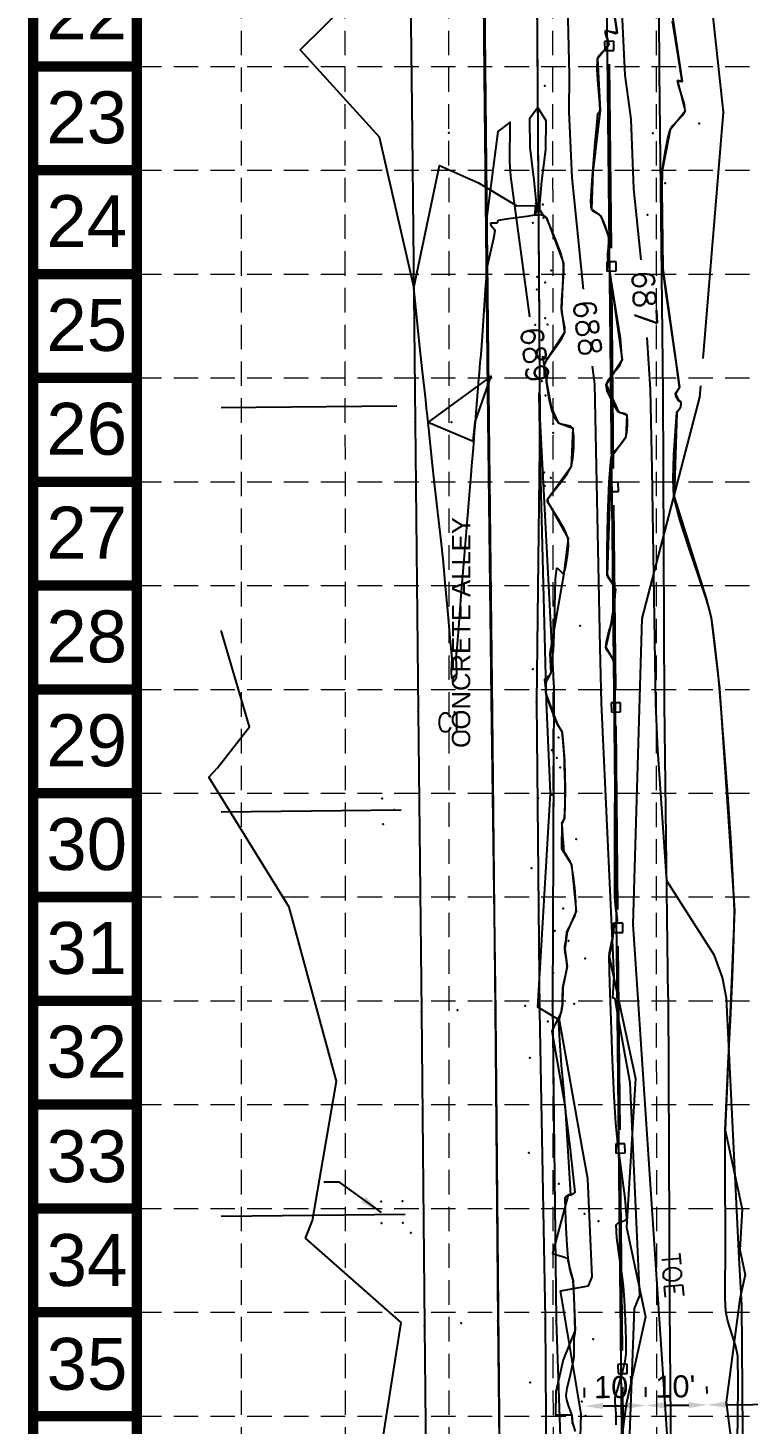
# Model space of a CAD drawing. Header units: inches. Extents: x 8056544 to 8057224, y 14638228 to 14639314.
# Drawn here: x 8056543.9 to 8056661.4, y 14638701.9 to 14638929.8 of the extents above; entities that cross this region are included whole.
import ezdxf
from ezdxf.enums import TextEntityAlignment as Align

# ---------------------------------------------------------------- set-up
doc = ezdxf.new("R2010")
doc.units = ezdxf.units.IN
doc.header["$MEASUREMENT"] = 0
doc.linetypes.add('HIDDEN', pattern=[0.375, 0.25, -0.125])
for name, color, linetype in [('BASE', 7, 'Continuous'), ('BOUNDARY', 4, 'PL2'), ('EC', 35, 'Continuous'), ('EX-CONC', 5, 'Continuous'), ('EX-CONC-TX', 5, 'Continuous'), ('EX-FENCE', 2, 'FENCELINE1'), ('EX-GRAVEL', 5, 'Continuous'), ('EX-PAV-CONC', 21, 'Continuous'), ('EX-TEXT', 2, 'Continuous'), ('FN-6TXT', 6, 'Continuous'), ('FN-NEW-FENCE', 7, 'FENCELINE1'), ('GRID', 254, 'HIDDEN'), ('POINT', 7, 'Continuous')]:
    doc.layers.add(name, color=color, linetype=linetype)
doc.styles.add('30-120', font='ROMANS.shx', dxfattribs={"height": 3.6})
doc.styles.add('ROMANF', font='ROMANF.SHX')
doc.styles.add('ROMANS', font='romans.shx', dxfattribs={"height": 3})
doc.styles.get("Standard").update_dxf_attribs({"font": 'ARIAL.TTF'})
doc.linetypes.add('BARBWIRE_1', pattern='A,1,-0.1,["X",Standard,S=0.075,R=0,X=-0.025,Y=-0.0375],-0.1', length=1.2)
doc.linetypes.add('FENCELINE1', pattern='A,0.25,-0.1,[133,ltypeshp.shx,S=0.1,R=0,X=-0.1,Y=0],-0.1,1', length=1.45)
doc.linetypes.add('PL2', pattern='A,0.625,-0.058095,["l",ROMANF,S=0.14,R=0,X=0,Y=-0.055],-0.161905,0.625,-0.125,0.125,-0.125,0.125,-0.125', length=2.095)
doc.dimstyles.get("Standard").update_dxf_attribs({"dimtxt": 0.18, "dimasz": 0.18, "dimexe": 0.18, "dimexo": 0.0625, "dimgap": 0.09, "dimtad": 0, "dimtih": 1, "dimtoh": 1, "dimdec": 4, "dimzin": 0, "dimdsep": 46, "dimtxsty": 'Standard', "dimcen": 0.09, "dimadec": 0, "dimazin": 0, "dimtfac": 1, "dimtdec": 4, "dimtofl": 0, "dimtmove": 0, "dimatfit": 3, "dimfxl": 0, "dimtolj": 1, "dimtzin": 0, "dimarcsym": 0})

msp = doc.modelspace()

# ---------------------------------------------------------------- linework, layer by layer
for p, q in [((8056639.49, 14638927.66), (8056637.99, 14638927.64)), ((8056637.99, 14638927.64), (8056638, 14638926.14)), ((8056639.5, 14638926.16), (8056639.49, 14638927.66)), ((8056638, 14638926.14), (8056639.5, 14638926.16)), ((8056639.85, 14638891.66), (8056638.35, 14638891.64)), ((8056638.35, 14638891.64), (8056638.37, 14638890.14)), ((8056638.37, 14638890.14), (8056639.87, 14638890.16)), ((8056639.87, 14638890.16), (8056639.85, 14638891.66)), ((8056640.21, 14638855.66), (8056638.71, 14638855.64)), ((8056638.71, 14638855.64), (8056638.73, 14638854.14)), ((8056640.23, 14638854.16), (8056640.21, 14638855.66)), ((8056638.73, 14638854.14), (8056640.23, 14638854.16)), ((8056640.57, 14638819.66), (8056639.07, 14638819.65)), ((8056639.07, 14638819.65), (8056639.09, 14638818.15)), ((8056640.59, 14638818.16), (8056640.57, 14638819.66)), ((8056639.09, 14638818.15), (8056640.59, 14638818.16)), ((8056640.94, 14638783.66), (8056639.44, 14638783.65)), ((8056639.44, 14638783.65), (8056639.45, 14638782.15)), ((8056640.95, 14638782.16), (8056640.94, 14638783.66)), ((8056639.45, 14638782.15), (8056640.95, 14638782.16)), ((8056641.3, 14638747.67), (8056639.8, 14638747.65)), ((8056639.8, 14638747.65), (8056639.81, 14638746.15)), ((8056639.81, 14638746.15), (8056641.31, 14638746.17)), ((8056641.31, 14638746.17), (8056641.3, 14638747.67)), ((8056641.66, 14638711.67), (8056640.16, 14638711.65)), ((8056640.16, 14638711.65), (8056640.18, 14638710.15)), ((8056640.18, 14638710.15), (8056641.68, 14638710.17)), ((8056641.68, 14638710.17), (8056641.66, 14638711.67))]:
    msp.add_line(p, q)
at = {"layer": 'BASE', "const_width": 1.69}
for points in [[(8057222.67, 14638228.63), (8057222.67, 14639313.37), (8056544.7, 14639313.37), (8056544.7, 14638228.63)], [(8057205.72, 14638245.58), (8057205.72, 14639296.42), (8056561.65, 14639296.42), (8056561.65, 14638245.58)]]:
    msp.add_lwpolyline(points, close=True, dxfattribs=at)
for points in [[(8056561.65, 14638923.55), (8056544.7, 14638923.55)], [(8056561.65, 14638906.6), (8056544.7, 14638906.6)], [(8056561.65, 14638889.65), (8056544.7, 14638889.65)], [(8056561.65, 14638872.7), (8056544.7, 14638872.7)], [(8056561.65, 14638855.75), (8056544.7, 14638855.75)], [(8056561.65, 14638838.8), (8056544.7, 14638838.8)], [(8056561.65, 14638821.85), (8056544.7, 14638821.85)], [(8056561.65, 14638804.9), (8056544.7, 14638804.9)], [(8056561.65, 14638787.95), (8056544.7, 14638787.95)], [(8056561.65, 14638771), (8056544.7, 14638771)], [(8056561.65, 14638754.05), (8056544.7, 14638754.05)], [(8056561.65, 14638737.11), (8056544.7, 14638737.11)], [(8056561.65, 14638720.16), (8056544.7, 14638720.16)], [(8056561.65, 14638703.21), (8056544.7, 14638703.21)]]:
    msp.add_lwpolyline(points, dxfattribs=at)
at = {"layer": 'BOUNDARY', "color": 7, "linetype": 'Continuous'}
for p, q in [((8056604.06, 14638868.09), (8056575.37, 14638867.79)), ((8056604.75, 14638802.1), (8056575.37, 14638801.79)), ((8056605.44, 14638736.1), (8056575.37, 14638735.79))]:
    msp.add_line(p, q, dxfattribs=at)
at = {"layer": 'EC'}
for points in [[(8056621.13, 14639080.04), (8056622.27, 14639065.16), (8056623.5, 14639019.46), (8056626.72, 14638967.84), (8056627.41, 14638865.97), (8056626.89, 14638819.74), (8056627.33, 14638769.32), (8056628.3, 14638719.07), (8056628.6, 14638670.74), (8056624.55, 14638620.38), (8056625.26, 14638585.81)], [(8056654.06, 14638875.84), (8056657.37, 14638916.07), (8056652.63, 14638959.89), (8056647.35, 14639009.16), (8056643.96, 14639065.57), (8056644.72, 14639080.82)], [(8056635.13, 14638538.82), (8056639.09, 14638560.66), (8056643.25, 14638589.12), (8056643, 14638595.97), (8056646.43, 14638619.65), (8056647.73, 14638649.57), (8056649.27, 14638683.93), (8056642.65, 14638783.51), (8056644.12, 14638833.41), (8056653.55, 14638869.57), (8056653.7, 14638871.41)]]:
    msp.add_lwpolyline(points, dxfattribs=at)
at = {"layer": 'EC', "flags": 128}
for points, elevation in [([(8056643.96, 14638891.97), (8056642.77, 14638903.59), (8056642.29, 14638914.93), (8056641.35, 14638922.1), (8056639.18, 14638967.59), (8056638.87, 14638971.74), (8056638.68, 14638974.12), (8056638.44, 14638976.78), (8056634.5, 14639009.25), (8056632.82, 14639022.67), (8056633.73, 14639039.2)], 687), ([(8056634.52, 14638887.19), (8056632.66, 14638905.4), (8056632.21, 14638916.11), (8056632.26, 14638922.14), (8056631.71, 14638945.23), (8056630.37, 14638971.17), (8056628.41, 14638987.43), (8056623.92, 14639023.25), (8056624.18, 14639027.97), (8056623.46, 14639030.13)], 688), ([(8056625.75, 14638882.68), (8056622.7, 14638905.65), (8056622.54, 14638907.22), (8056622.51, 14638907.92), (8056622.57, 14638914.44), (8056620.54, 14638912.91), (8056618.63, 14638898.25)], 689), ([(8056649.38, 14638576.43), (8056649.28, 14638576.85), (8056656.52, 14638602.07), (8056649.87, 14638624.12), (8056649.69, 14638624.18), (8056649.86, 14638627.73), (8056650.2, 14638634.44), (8056655.61, 14638664.23), (8056660.24, 14638668.01), (8056661.08, 14638671.77), (8056660.69, 14638679.98), (8056660.39, 14638721.29), (8056659.96, 14638728.96), (8056657.86, 14638771.45), (8056657.24, 14638774.78), (8056655.92, 14638778.38), (8056648.12, 14638790.6), (8056646.65, 14638811.95), (8056646.32, 14638819.47), (8056645.73, 14638857.77), (8056645.47, 14638870.83), (8056644.91, 14638879.32)], 687), ([(8056638.62, 14638584.41), (8056645.58, 14638608.67), (8056641.36, 14638622.66), (8056638.81, 14638623.58), (8056640.97, 14638671.04), (8056641.18, 14638672.24), (8056641.14, 14638672.31), (8056641.36, 14638679.74), (8056642.85, 14638720.77), (8056643.71, 14638722.89), (8056642.17, 14638757.61), (8056640.04, 14638769.29), (8056639.68, 14638771.31), (8056639.34, 14638771.51), (8056639.54, 14638774.96), (8056637.5, 14638819.59), (8056637.28, 14638828.66), (8056636.4, 14638871.69), (8056636.01, 14638874.59)], 688), ([(8056629.73, 14638589.81), (8056631.59, 14638604.63), (8056634.64, 14638615.27), (8056632.85, 14638621.2), (8056627.92, 14638622.97), (8056628.72, 14638640.4), (8056634.49, 14638673.13), (8056633.33, 14638675.28), (8056634.18, 14638703.56), (8056630.76, 14638723.65), (8056635.34, 14638724.45), (8056635.93, 14638725.92), (8056635.22, 14638741.94), (8056634.24, 14638747.33), (8056630.62, 14638767.86), (8056627.1, 14638769.95), (8056629.16, 14638804.91), (8056628.48, 14638819.82), (8056627.54, 14638858.15), (8056627.29, 14638870.26)], 689)]:
    msp.add_lwpolyline(points, dxfattribs=dict(at, elevation=elevation))
at = {"layer": 'EC', "linetype": 'Continuous'}
for points in [[(8056645.82, 14638953.53), (8056650.63, 14638921.09), (8056649.9, 14638921.23), (8056651.11, 14638916.25), (8056648.66, 14638913.22), (8056647.39, 14638906.44), (8056647.32, 14638903.48), (8056647.48, 14638890.58), (8056650.23, 14638871.16), (8056649.54, 14638870.11), (8056650.07, 14638868.94), (8056650.43, 14638868.81), (8056650.39, 14638867.86), (8056649.76, 14638866.99), (8056649.31, 14638853.3), (8056654.59, 14638836.52), (8056655.4, 14638833.55), (8056656.75, 14638822.04), (8056659.16, 14638785.74), (8056657.68, 14638749.89), (8056660.45, 14638736.98), (8056660.05, 14638730.32), (8056660.91, 14638726.28), (8056660.03, 14638722.37), (8056657.8, 14638705.49), (8056659.53, 14638692.28)], [(8056637.52, 14638945.78), (8056640.01, 14638929.01), (8056638.13, 14638929.35), (8056638.68, 14638927.11), (8056636.81, 14638924.8), (8056637.24, 14638916.42), (8056636.04, 14638906.29), (8056635.82, 14638900.22), (8056637.39, 14638899.09), (8056638.67, 14638895.68), (8056638.5, 14638892.21), (8056640.84, 14638875.63), (8056638.22, 14638871.61), (8056640.23, 14638867.15), (8056641.61, 14638866.66), (8056641.46, 14638863.03), (8056639.05, 14638859.71), (8056638.42, 14638840.54), (8056639.74, 14638838.13), (8056639.09, 14638832.83), (8056638.18, 14638828.73), (8056639.39, 14638826.69), (8056639.52, 14638825.05), (8056639.72, 14638818.69), (8056639.64, 14638788.01), (8056640.02, 14638784.1), (8056639.38, 14638782.66), (8056639.25, 14638781.09), (8056638.73, 14638778.22), (8056643, 14638758.3), (8056641.55, 14638734.07), (8056644.66, 14638719.38), (8056641.48, 14638705.15), (8056640.14, 14638694.99)], [(8056596.12, 14638934.01), (8056588.31, 14638926.25), (8056601.21, 14638912.05), (8056606.82, 14638887.42), (8056611.01, 14638907.35), (8056617.38, 14638904.52), (8056623.68, 14638900.81), (8056626.7, 14638900.85), (8056626.52, 14638899.28), (8056627.52, 14638899.38), (8056627.99, 14638899.21), (8056628.51, 14638898.84), (8056631.29, 14638891.42), (8056630.93, 14638883.89), (8056631.46, 14638880.11), (8056628.63, 14638875.77), (8056627.85, 14638876.13), (8056628.48, 14638872.78), (8056628.52, 14638872.03), (8056629.24, 14638867.91), (8056630.39, 14638865.36), (8056632.8, 14638864.51), (8056632.53, 14638858.2), (8056628.75, 14638853), (8056628.68, 14638852.83), (8056628.64, 14638852.69), (8056628.68, 14638852.53), (8056632.02, 14638846.47), (8056631.32, 14638840.77), (8056629.03, 14638827.71), (8056629.23, 14638824.56), (8056629.17, 14638824.35), (8056628.17, 14638823.44), (8056628.46, 14638821.03), (8056630.25, 14638816.2), (8056631.06, 14638814.84), (8056631.41, 14638810.31), (8056631.56, 14638805.4), (8056631.43, 14638800.88), (8056630.99, 14638799.92), (8056630.96, 14638795.84), (8056632.57, 14638793.24), (8056633.32, 14638785.62), (8056631.85, 14638782.28), (8056631.68, 14638781.06), (8056631.47, 14638779.49), (8056631.86, 14638776.59), (8056631.18, 14638773.18), (8056631.1, 14638770.42), (8056630.9, 14638769.1), (8056629.38, 14638766.08), (8056631.56, 14638753.63), (8056632.41, 14638739.33), (8056632.06, 14638739.3), (8056629.47, 14638729.74), (8056632, 14638728.98), (8056632.31, 14638727.25), (8056632.83, 14638725.29), (8056633.17, 14638717.21), (8056631.2, 14638712.38), (8056630.02, 14638707.14), (8056629.94, 14638703.39), (8056632.64, 14638703.4), (8056632.76, 14638702.12), (8056633.15, 14638700.69)], [(8056596.4, 14638672.24), (8056595.16, 14638674.65), (8056598.17, 14638676.65), (8056604.77, 14638718.47), (8056589.17, 14638732.23), (8056590.3, 14638735.14), (8056594.23, 14638757.88), (8056586.52, 14638786.3), (8056573.41, 14638807.53), (8056574.78, 14638809.04), (8056580.02, 14638815.75), (8056575.37, 14638831.45)]]:
    msp.add_lwpolyline(points, dxfattribs=at)
msp.add_lwpolyline([(8056616.55, 14638862.36), (8056616.85, 14638865.5), (8056619.44, 14638872.98), (8056609.18, 14638865.47)], close=True, dxfattribs=at)
at = {"layer": 'EC'}
for points in [[(8056639.89, 14638701.8, 688), (8056639.87, 14638703.65, 688), (8056639.87, 14638703.65, 688), (8056639.83, 14638704.17, 688), (8056639.76, 14638704.88, 688), (8056639.71, 14638705.58, 688), (8056639.7, 14638706.11, 688), (8056639.7, 14638706.11, 688), (8056639.78, 14638706.49, 688), (8056639.93, 14638707, 688), (8056640.09, 14638707.51, 688), (8056640.21, 14638707.89, 688), (8056640.21, 14638707.89, 688), (8056640.52, 14638709.04, 688), (8056640.94, 14638710.61, 688), (8056641.32, 14638712.18, 688), (8056641.51, 14638713.35, 688), (8056641.51, 14638713.35, 688), (8056641.51, 14638715.72, 688), (8056641.39, 14638718.92, 688), (8056641.22, 14638722.13, 688), (8056641.06, 14638724.49, 688), (8056641.06, 14638724.49, 688), (8056640.8, 14638726.6, 688), (8056640.38, 14638729.45, 688), (8056640, 14638732.3, 688), (8056639.88, 14638734.41, 688), (8056639.88, 14638734.41, 688), (8056640.15, 14638734.69, 688), (8056640.74, 14638734.93, 688), (8056641.32, 14638735.17, 688), (8056641.59, 14638735.44, 688), (8056641.59, 14638735.44, 688), (8056641.33, 14638738.76, 688), (8056640.76, 14638743.22, 688), (8056640.16, 14638747.69, 688), (8056639.79, 14638751, 688), (8056639.79, 14638751, 688), (8056639.55, 14638755.39, 688), (8056639.29, 14638761.36, 688), (8056639.04, 14638767.85, 688), (8056638.84, 14638773.82, 688), (8056638.73, 14638778.22, 688), (8056638.73, 14638778.22, 688), (8056638.79, 14638778.83, 688), (8056638.95, 14638779.66, 688), (8056639.13, 14638780.48, 688), (8056639.25, 14638781.09, 688), (8056639.25, 14638781.09, 688), (8056639.28, 14638781.42, 688), (8056639.3, 14638781.88, 688), (8056639.33, 14638782.33, 688), (8056639.38, 14638782.66, 688), (8056639.38, 14638782.66, 688), (8056639.51, 14638782.97, 688), (8056639.72, 14638783.38, 688), (8056639.92, 14638783.79, 688), (8056640.02, 14638784.1, 688), (8056640.02, 14638784.1, 688), (8056639.98, 14638784.94, 688), (8056639.84, 14638786.06, 688), (8056639.7, 14638787.18, 688), (8056639.64, 14638788.01, 688), (8056639.64, 14638788.01, 688), (8056639.63, 14638792.97, 688), (8056639.65, 14638799.69, 688), (8056639.68, 14638807.01, 688), (8056639.71, 14638813.73, 688), (8056639.72, 14638818.69, 688), (8056639.72, 14638818.69, 688), (8056639.69, 14638820.04, 688), (8056639.64, 14638821.87, 688), (8056639.57, 14638823.7, 688), (8056639.52, 14638825.05, 688), (8056639.52, 14638825.05, 688), (8056639.51, 14638825.4, 688), (8056639.5, 14638825.88, 688), (8056639.46, 14638826.35, 688), (8056639.4, 14638826.69, 688), (8056639.4, 14638826.69, 688), (8056639.14, 14638827.13, 688), (8056638.74, 14638827.7, 688), (8056638.36, 14638828.27, 688), (8056638.18, 14638828.73, 688), (8056638.18, 14638828.73, 688), (8056638.29, 14638829.61, 688), (8056638.57, 14638830.78, 688), (8056638.89, 14638831.96, 688), (8056639.09, 14638832.83, 688), (8056639.09, 14638832.83, 688), (8056639.28, 14638833.95, 688), (8056639.52, 14638835.48, 688), (8056639.71, 14638837, 688), (8056639.75, 14638838.13, 688), (8056639.75, 14638838.13, 688), (8056639.52, 14638838.66, 688), (8056639.07, 14638839.33, 688), (8056638.63, 14638840.01, 688), (8056638.42, 14638840.54, 688), (8056638.42, 14638840.54, 688), (8056638.39, 14638844.62, 688), (8056638.49, 14638850.14, 688), (8056638.71, 14638855.65, 688), (8056639.04, 14638859.71, 688), (8056639.04, 14638859.71, 688), (8056639.43, 14638860.46, 688), (8056640.18, 14638861.39, 688), (8056640.97, 14638862.3, 688), (8056641.46, 14638863.03, 688), (8056641.46, 14638863.03, 688), (8056641.61, 14638863.79, 688), (8056641.7, 14638864.84, 688), (8056641.71, 14638865.9, 688), (8056641.61, 14638866.66, 688), (8056641.61, 14638866.66, 688), (8056641.38, 14638866.82, 688), (8056640.95, 14638866.92, 688), (8056640.5, 14638867.01, 688), (8056640.22, 14638867.15, 688), (8056640.22, 14638867.15, 688), (8056639.67, 14638868.05, 688), (8056638.98, 14638869.31, 688), (8056638.42, 14638870.61, 688), (8056638.22, 14638871.61, 688), (8056638.22, 14638871.61, 688), (8056638.66, 14638872.51, 688), (8056639.55, 14638873.62, 688), (8056640.44, 14638874.73, 688), (8056640.84, 14638875.63, 688), (8056640.84, 14638875.63, 688), (8056640.55, 14638879.17, 688), (8056639.83, 14638883.93, 688), (8056639.03, 14638888.69, 688), (8056638.51, 14638892.21, 688), (8056638.51, 14638892.21, 688), (8056638.52, 14638892.95, 688), (8056638.6, 14638893.95, 688), (8056638.68, 14638894.94, 688), (8056638.67, 14638895.68, 688), (8056638.67, 14638895.68, 688), (8056638.48, 14638896.43, 688), (8056638.14, 14638897.42, 688), (8056637.74, 14638898.4, 688), (8056637.39, 14638899.09, 688), (8056637.39, 14638899.09, 688), (8056637.07, 14638899.35, 688), (8056636.56, 14638899.63, 688), (8056636.07, 14638899.93, 688), (8056635.82, 14638900.22, 688), (8056635.82, 14638900.22, 688), (8056635.75, 14638901.5, 688), (8056635.82, 14638903.25, 688), (8056635.94, 14638905, 688), (8056636.04, 14638906.29, 688), (8056636.04, 14638906.29, 688), (8056636.2, 14638908.33, 688), (8056636.44, 14638911.08, 688), (8056636.69, 14638913.84, 688), (8056636.9, 14638915.87, 688), (8056636.9, 14638915.87, 688), (8056636.96, 14638915.99, 688), (8056637.08, 14638916.15, 688), (8056637.19, 14638916.3, 688), (8056637.24, 14638916.42, 688), (8056637.24, 14638916.42, 688), (8056637.13, 14638918.21, 688), (8056636.93, 14638920.62, 688), (8056636.78, 14638923.03, 688), (8056636.81, 14638924.8, 688), (8056636.81, 14638924.8, 688), (8056637.11, 14638925.33, 688), (8056637.71, 14638925.96, 688), (8056638.33, 14638926.59, 688), (8056638.68, 14638927.11, 688), (8056638.68, 14638927.11, 688), (8056638.61, 14638927.59, 688), (8056638.36, 14638928.25, 688), (8056638.13, 14638928.9, 688), (8056638.13, 14638929.35, 688), (8056638.13, 14638929.35, 688), (8056638.52, 14638929.37, 688), (8056639.16, 14638929.15, 688), (8056639.75, 14638928.94, 688), (8056640.01, 14638929.01, 688), (8056640.01, 14638929.01, 688), (8056639.47, 14638932.6, 688)], [(8056659.59, 14638696.68, 687), (8056659.72, 14638702.64, 687), (8056659.8, 14638708.58, 687), (8056659.72, 14638712.98, 687), (8056659.72, 14638712.98, 687), (8056659.4, 14638714.54, 687), (8056658.77, 14638716.62, 687), (8056658.12, 14638718.7, 687), (8056657.76, 14638720.26, 687), (8056657.76, 14638720.26, 687), (8056657.66, 14638722.49, 687), (8056657.66, 14638725.52, 687), (8056657.71, 14638728.55, 687), (8056657.73, 14638730.79, 687), (8056657.73, 14638730.79, 687), (8056657.7, 14638734.85, 687), (8056657.66, 14638740.35, 687), (8056657.64, 14638745.84, 687), (8056657.68, 14638749.9, 687), (8056657.68, 14638749.9, 687), (8056657.86, 14638754.55, 687), (8056658.16, 14638760.79, 687), (8056658.52, 14638767.82, 687), (8056658.85, 14638774.85, 687), (8056659.09, 14638781.09, 687), (8056659.16, 14638785.74, 687), (8056659.16, 14638785.74, 687), (8056658.99, 14638790.45, 687), (8056658.62, 14638796.77, 687), (8056658.13, 14638803.9, 687), (8056657.61, 14638811.02, 687), (8056657.13, 14638817.33, 687), (8056656.76, 14638822.03, 687), (8056656.76, 14638822.03, 687), (8056656.52, 14638824.49, 687), (8056656.14, 14638827.8, 687), (8056655.74, 14638831.11, 687), (8056655.41, 14638833.55, 687), (8056655.41, 14638833.55, 687), (8056655.27, 14638834.19, 687), (8056655.03, 14638835.05, 687), (8056654.78, 14638835.9, 687), (8056654.59, 14638836.52, 687), (8056654.59, 14638836.52, 687), (8056653.4, 14638840.07, 687), (8056651.76, 14638844.86, 687), (8056650.22, 14638849.68, 687), (8056649.3, 14638853.3, 687), (8056649.3, 14638853.3, 687), (8056649.17, 14638856.19, 687), (8056649.29, 14638860.13, 687), (8056649.54, 14638864.08, 687), (8056649.75, 14638866.99, 687), (8056649.75, 14638866.99, 687), (8056649.85, 14638867.19, 687), (8056650.05, 14638867.43, 687), (8056650.26, 14638867.67, 687), (8056650.38, 14638867.86, 687), (8056650.38, 14638867.86, 687), (8056650.42, 14638868.06, 687), (8056650.45, 14638868.33, 687), (8056650.45, 14638868.61, 687), (8056650.42, 14638868.81, 687), (8056650.42, 14638868.81, 687), (8056650.36, 14638868.85, 687), (8056650.25, 14638868.88, 687), (8056650.13, 14638868.9, 687), (8056650.06, 14638868.94, 687), (8056650.06, 14638868.94, 687), (8056649.91, 14638869.17, 687), (8056649.74, 14638869.5, 687), (8056649.59, 14638869.84, 687), (8056649.54, 14638870.11, 687), (8056649.54, 14638870.11, 687), (8056649.65, 14638870.34, 687), (8056649.9, 14638870.63, 687), (8056650.13, 14638870.92, 687), (8056650.22, 14638871.16, 687), (8056650.22, 14638871.16, 687), (8056649.68, 14638875.29, 687), (8056648.85, 14638880.87, 687), (8056648.02, 14638886.45, 687), (8056647.49, 14638890.58, 687), (8056647.49, 14638890.58, 687), (8056647.39, 14638892.62, 687), (8056647.35, 14638895.38, 687), (8056647.34, 14638898.15, 687), (8056647.34, 14638900.19, 687), (8056647.34, 14638900.19, 687), (8056647.33, 14638900.89, 687), (8056647.32, 14638901.83, 687), (8056647.32, 14638902.77, 687), (8056647.32, 14638903.47, 687), (8056647.32, 14638903.47, 687), (8056647.32, 14638904.11, 687), (8056647.32, 14638904.96, 687), (8056647.34, 14638905.82, 687), (8056647.39, 14638906.45, 687), (8056647.39, 14638906.45, 687), (8056647.6, 14638907.91, 687), (8056647.91, 14638909.87, 687), (8056648.28, 14638911.82, 687), (8056648.66, 14638913.22, 687), (8056648.66, 14638913.22, 687), (8056649.14, 14638913.89, 687), (8056649.94, 14638914.72, 687), (8056650.72, 14638915.55, 687), (8056651.11, 14638916.25, 687), (8056651.11, 14638916.25, 687), (8056651, 14638917.31, 687), (8056650.61, 14638918.74, 687), (8056650.16, 14638920.16, 687), (8056649.9, 14638921.22, 687), (8056649.9, 14638921.22, 687), (8056650.01, 14638921.25, 687), (8056650.27, 14638921.16, 687), (8056650.52, 14638921.07, 687), (8056650.63, 14638921.09, 687), (8056650.63, 14638921.09, 687), (8056650, 14638925.3, 687), (8056649.05, 14638930.93, 687)], [(8056632.84, 14638701.82, 689), (8056632.75, 14638702.12, 689), (8056632.75, 14638702.12, 689), (8056632.72, 14638702.39, 689), (8056632.7, 14638702.76, 689), (8056632.68, 14638703.13, 689), (8056632.64, 14638703.4, 689), (8056632.64, 14638703.4, 689), (8056632.43, 14638704.06, 689), (8056632.11, 14638704.95, 689), (8056631.82, 14638705.84, 689), (8056631.71, 14638706.51, 689), (8056631.71, 14638706.51, 689), (8056631.89, 14638707.79, 689), (8056632.28, 14638709.51, 689), (8056632.68, 14638711.22, 689), (8056632.95, 14638712.49, 689), (8056632.95, 14638712.49, 689), (8056632.99, 14638713.08, 689), (8056632.99, 14638713.9, 689), (8056632.99, 14638714.71, 689), (8056633, 14638715.31, 689), (8056633, 14638715.31, 689), (8056633.03, 14638715.71, 689), (8056633.09, 14638716.26, 689), (8056633.15, 14638716.81, 689), (8056633.17, 14638717.21, 689), (8056633.17, 14638717.21, 689), (8056633.12, 14638718.93, 689), (8056633.04, 14638721.25, 689), (8056632.94, 14638723.58, 689), (8056632.83, 14638725.29, 689), (8056632.83, 14638725.29, 689), (8056632.75, 14638725.71, 689), (8056632.59, 14638726.28, 689), (8056632.43, 14638726.83, 689), (8056632.31, 14638727.25, 689), (8056632.31, 14638727.25, 689), (8056632.24, 14638727.62, 689), (8056632.14, 14638728.11, 689), (8056632.05, 14638728.61, 689), (8056632.01, 14638728.98, 689), (8056632.01, 14638728.98, 689), (8056631.88, 14638731.08, 689), (8056631.72, 14638733.91, 689), (8056631.59, 14638736.75, 689), (8056631.54, 14638738.85, 689), (8056631.54, 14638738.85, 689), (8056631.61, 14638738.97, 689), (8056631.76, 14638739.1, 689), (8056631.93, 14638739.22, 689), (8056632.06, 14638739.3, 689), (8056632.06, 14638739.3, 689), (8056632.13, 14638739.32, 689), (8056632.23, 14638739.32, 689), (8056632.34, 14638739.32, 689), (8056632.41, 14638739.33, 689), (8056632.41, 14638739.33, 689), (8056632.59, 14638739.4, 689), (8056632.84, 14638739.51, 689), (8056633.06, 14638739.64, 689), (8056633.15, 14638739.78, 689), (8056633.15, 14638739.78, 689), (8056632.87, 14638742.72, 689), (8056632.39, 14638746.7, 689), (8056631.9, 14638750.68, 689), (8056631.56, 14638753.62, 689), (8056631.56, 14638753.62, 689), (8056631.3, 14638756.56, 689), (8056630.97, 14638760.52, 689), (8056630.67, 14638764.5, 689), (8056630.49, 14638767.43, 689), (8056630.49, 14638767.43, 689), (8056630.53, 14638767.79, 689), (8056630.66, 14638768.27, 689), (8056630.8, 14638768.75, 689), (8056630.9, 14638769.1, 689), (8056630.9, 14638769.1, 689), (8056630.95, 14638769.38, 689), (8056631.01, 14638769.76, 689), (8056631.07, 14638770.14, 689), (8056631.1, 14638770.42, 689), (8056631.1, 14638770.42, 689), (8056631.12, 14638771.01, 689), (8056631.13, 14638771.8, 689), (8056631.15, 14638772.6, 689), (8056631.18, 14638773.18, 689), (8056631.18, 14638773.18, 689), (8056631.32, 14638773.91, 689), (8056631.54, 14638774.88, 689), (8056631.75, 14638775.86, 689), (8056631.86, 14638776.58, 689), (8056631.86, 14638776.58, 689), (8056631.81, 14638777.2, 689), (8056631.68, 14638778.04, 689), (8056631.54, 14638778.87, 689), (8056631.47, 14638779.49, 689), (8056631.47, 14638779.49, 689), (8056631.49, 14638779.82, 689), (8056631.55, 14638780.28, 689), (8056631.63, 14638780.73, 689), (8056631.68, 14638781.07, 689), (8056631.68, 14638781.07, 689), (8056631.71, 14638781.33, 689), (8056631.74, 14638781.68, 689), (8056631.79, 14638782.03, 689), (8056631.84, 14638782.28, 689), (8056631.84, 14638782.28, 689), (8056632.17, 14638782.99, 689), (8056632.66, 14638783.93, 689), (8056633.1, 14638784.88, 689), (8056633.32, 14638785.62, 689), (8056633.32, 14638785.62, 689), (8056633.29, 14638787.24, 689), (8056633.1, 14638789.45, 689), (8056632.83, 14638791.64, 689), (8056632.57, 14638793.25, 689), (8056632.57, 14638793.25, 689), (8056632.37, 14638793.74, 689), (8056632, 14638794.36, 689), (8056631.62, 14638794.97, 689), (8056631.36, 14638795.44, 689), (8056631.36, 14638795.44, 689), (8056631.33, 14638795.57, 689), (8056631.32, 14638795.75, 689), (8056631.32, 14638795.93, 689), (8056631.31, 14638796.07, 689), (8056631.31, 14638796.07, 689), (8056631.26, 14638796.86, 689), (8056631.19, 14638797.93, 689), (8056631.12, 14638799, 689), (8056631.06, 14638799.79, 689), (8056631.06, 14638799.79, 689), (8056631.05, 14638799.82, 689), (8056631.02, 14638799.86, 689), (8056631, 14638799.89, 689), (8056630.99, 14638799.92, 689), (8056630.99, 14638799.92, 689), (8056631.08, 14638800.12, 689), (8056631.22, 14638800.4, 689), (8056631.36, 14638800.67, 689), (8056631.43, 14638800.88, 689), (8056631.43, 14638800.88, 689), (8056631.49, 14638801.84, 689), (8056631.53, 14638803.14, 689), (8056631.55, 14638804.44, 689), (8056631.56, 14638805.4, 689), (8056631.56, 14638805.4, 689), (8056631.54, 14638806.45, 689), (8056631.5, 14638807.86, 689), (8056631.45, 14638809.27, 689), (8056631.41, 14638810.31, 689), (8056631.41, 14638810.31, 689), (8056631.36, 14638811.27, 689), (8056631.28, 14638812.58, 689), (8056631.18, 14638813.89, 689), (8056631.06, 14638814.84, 689), (8056631.06, 14638814.84, 689), (8056630.93, 14638815.15, 689), (8056630.68, 14638815.53, 689), (8056630.42, 14638815.91, 689), (8056630.25, 14638816.21, 689), (8056630.25, 14638816.21, 689), (8056629.84, 14638817.22, 689), (8056629.3, 14638818.6, 689), (8056628.79, 14638819.99, 689), (8056628.46, 14638821.04, 689), (8056628.46, 14638821.04, 689), (8056628.41, 14638821.47, 689), (8056628.42, 14638822.08, 689), (8056628.46, 14638822.68, 689), (8056628.52, 14638823.12, 689), (8056628.52, 14638823.12, 689), (8056628.63, 14638823.39, 689), (8056628.82, 14638823.74, 689), (8056629.03, 14638824.09, 689), (8056629.17, 14638824.34, 689), (8056629.17, 14638824.34, 689), (8056629.19, 14638824.39, 689), (8056629.21, 14638824.45, 689), (8056629.23, 14638824.51, 689), (8056629.24, 14638824.56, 689), (8056629.24, 14638824.56, 689), (8056629.32, 14638825.34, 689), (8056629.44, 14638826.4, 689), (8056629.55, 14638827.46, 689), (8056629.62, 14638828.25, 689), (8056629.62, 14638828.25, 689), (8056629.68, 14638829.37, 689), (8056629.74, 14638830.88, 689), (8056629.79, 14638832.39, 689), (8056629.84, 14638833.51, 689), (8056629.84, 14638833.51, 689), (8056629.87, 14638835.24, 689), (8056629.91, 14638837.58, 689), (8056629.99, 14638839.92, 689), (8056630.17, 14638841.62, 689), (8056630.17, 14638841.62, 689), (8056630.36, 14638841.57, 689), (8056630.73, 14638841.2, 689), (8056631.11, 14638840.83, 689), (8056631.33, 14638840.76, 689), (8056631.33, 14638840.76, 689), (8056631.64, 14638841.95, 689), (8056631.92, 14638843.6, 689), (8056632.08, 14638845.26, 689), (8056632.03, 14638846.47, 689), (8056632.03, 14638846.47, 689), (8056631.47, 14638847.82, 689), (8056630.49, 14638849.55, 689), (8056629.44, 14638851.26, 689), (8056628.68, 14638852.53, 689), (8056628.68, 14638852.53, 689), (8056628.67, 14638852.56, 689), (8056628.66, 14638852.61, 689), (8056628.65, 14638852.65, 689), (8056628.64, 14638852.69, 689), (8056628.64, 14638852.69, 689), (8056628.65, 14638852.72, 689), (8056628.66, 14638852.76, 689), (8056628.67, 14638852.8, 689), (8056628.68, 14638852.83, 689), (8056628.68, 14638852.83, 689), (8056628.69, 14638852.87, 689), (8056628.71, 14638852.92, 689), (8056628.73, 14638852.97, 689), (8056628.75, 14638853, 689), (8056628.75, 14638853, 689), (8056629.6, 14638854.08, 689), (8056630.76, 14638855.54, 689), (8056631.86, 14638857.03, 689), (8056632.53, 14638858.2, 689), (8056632.53, 14638858.2, 689), (8056632.8, 14638859.52, 689), (8056632.95, 14638861.35, 689), (8056632.97, 14638863.18, 689), (8056632.8, 14638864.51, 689), (8056632.8, 14638864.51, 689), (8056632.41, 14638864.8, 689), (8056631.68, 14638864.98, 689), (8056630.9, 14638865.15, 689), (8056630.38, 14638865.36, 689), (8056630.38, 14638865.36, 689), (8056630.06, 14638865.85, 689), (8056629.72, 14638866.58, 689), (8056629.43, 14638867.33, 689), (8056629.24, 14638867.9, 689), (8056629.24, 14638867.9, 689), (8056629.05, 14638868.77, 689), (8056628.85, 14638869.96, 689), (8056628.66, 14638871.15, 689), (8056628.52, 14638872.03, 689), (8056628.52, 14638872.03, 689), (8056628.51, 14638872.19, 689), (8056628.51, 14638872.41, 689), (8056628.51, 14638872.63, 689), (8056628.48, 14638872.78, 689), (8056628.48, 14638872.78, 689), (8056628.43, 14638872.78, 689), (8056628.34, 14638872.74, 689), (8056628.26, 14638872.7, 689), (8056628.22, 14638872.71, 689), (8056628.22, 14638872.71, 689), (8056628.17, 14638873.15, 689), (8056628.15, 14638873.74, 689), (8056628.14, 14638874.34, 689), (8056628.16, 14638874.78, 689), (8056628.16, 14638874.78, 689), (8056628.23, 14638875, 689), (8056628.37, 14638875.29, 689), (8056628.52, 14638875.57, 689), (8056628.63, 14638875.77, 689), (8056628.63, 14638875.77, 689), (8056629.27, 14638876.68, 689), (8056630.15, 14638877.89, 689), (8056630.98, 14638879.13, 689), (8056631.47, 14638880.11, 689), (8056631.47, 14638880.11, 689), (8056631.47, 14638880.9, 689), (8056631.28, 14638881.99, 689), (8056631.05, 14638883.08, 689), (8056630.93, 14638883.9, 689), (8056630.93, 14638883.9, 689), (8056631.01, 14638885.5, 689), (8056631.19, 14638887.67, 689), (8056631.34, 14638889.84, 689), (8056631.29, 14638891.43, 689), (8056631.29, 14638891.43, 689), (8056630.84, 14638893.04, 689), (8056630.04, 14638895.18, 689), (8056629.17, 14638897.29, 689), (8056628.51, 14638898.84, 689), (8056628.51, 14638898.84, 689), (8056628.42, 14638898.93, 689), (8056628.26, 14638899.03, 689), (8056628.1, 14638899.13, 689), (8056627.99, 14638899.22, 689), (8056627.99, 14638899.22, 689), (8056627.85, 14638899.41, 689), (8056627.68, 14638899.68, 689), (8056627.52, 14638899.95, 689), (8056627.41, 14638900.17, 689), (8056627.41, 14638900.17, 689), (8056627.39, 14638900.28, 689), (8056627.39, 14638900.43, 689), (8056627.4, 14638900.59, 689), (8056627.4, 14638900.7, 689), (8056627.4, 14638900.7, 689), (8056627.4, 14638900.78, 689), (8056627.39, 14638900.89, 689), (8056627.39, 14638901, 689), (8056627.39, 14638901.08, 689), (8056627.39, 14638901.08, 689), (8056627.75, 14638904.82, 689), (8056628.37, 14638909.99, 689), (8056628.42, 14638914.65, 689), (8056627.06, 14638916.85, 689), (8056627.06, 14638916.85, 689), (8056625.72, 14638915.01, 689), (8056625.78, 14638910.34, 689), (8056626.42, 14638904.99, 689), (8056626.79, 14638901.16, 689), (8056626.79, 14638901.16, 689), (8056626.79, 14638901.15, 689), (8056626.79, 14638901.13, 689), (8056626.79, 14638901.12, 689), (8056626.79, 14638901.11, 689), (8056626.79, 14638901.11, 689), (8056626.81, 14638900.95, 689), (8056626.85, 14638900.75, 689), (8056626.89, 14638900.54, 689), (8056626.91, 14638900.38, 689), (8056626.91, 14638900.38, 689), (8056626.92, 14638900.31, 689), (8056626.92, 14638900.21, 689), (8056626.92, 14638900.12, 689), (8056626.91, 14638900.05, 689), (8056626.91, 14638900.05, 689), (8056626.85, 14638899.86, 689), (8056626.75, 14638899.62, 689), (8056626.64, 14638899.39, 689), (8056626.52, 14638899.28, 689), (8056626.52, 14638899.28, 689), (8056625.28, 14638899.05, 689), (8056623.59, 14638898.83, 689), (8056621.89, 14638898.61, 689), (8056620.65, 14638898.41, 689), (8056620.65, 14638898.41, 689), (8056620.58, 14638898.34, 689), (8056620.52, 14638898.2, 689), (8056620.46, 14638898.05, 689), (8056620.4, 14638897.97, 689), (8056620.4, 14638897.97, 689), (8056620.16, 14638897.95, 689), (8056619.82, 14638897.97, 689), (8056619.5, 14638897.97, 689), (8056619.34, 14638897.88, 689), (8056619.34, 14638897.88, 689), (8056619.43, 14638897.62, 689), (8056619.68, 14638897.31, 689), (8056619.94, 14638896.98, 689), (8056620.06, 14638896.73, 689), (8056620.06, 14638896.73, 689), (8056619.85, 14638895.47, 689), (8056619.46, 14638893.79, 689), (8056619.07, 14638892.12, 689), (8056618.83, 14638890.87, 689), (8056618.83, 14638890.87, 689), (8056618.56, 14638887.82, 689), (8056618.26, 14638883.68, 689), (8056617.97, 14638879.55, 689), (8056617.76, 14638876.49, 689), (8056617.76, 14638876.49, 689), (8056617.68, 14638875.66, 689), (8056617.58, 14638874.54, 689), (8056617.48, 14638873.42, 689), (8056617.4, 14638872.6, 689), (8056617.4, 14638872.6, 689), (8056617.28, 14638871.09, 689), (8056617.13, 14638869.05, 689), (8056616.97, 14638867.01, 689), (8056616.85, 14638865.5, 689), (8056616.85, 14638865.5, 689), (8056616.83, 14638865.29, 689), (8056616.81, 14638865, 689), (8056616.79, 14638864.71, 689), (8056616.77, 14638864.49, 689), (8056616.77, 14638864.49, 689), (8056616.71, 14638863.81, 689), (8056616.64, 14638862.88, 689), (8056616.56, 14638861.95, 689), (8056616.51, 14638861.27, 689), (8056616.51, 14638861.27, 689), (8056616.41, 14638860.06, 689), (8056616.27, 14638858.41, 689), (8056616.14, 14638856.77, 689), (8056616.04, 14638855.56, 689), (8056616.04, 14638855.56, 689), (8056615.88, 14638853.59, 689), (8056615.66, 14638850.92, 689), (8056615.45, 14638848.26, 689), (8056615.29, 14638846.29, 689), (8056615.29, 14638846.29, 689), (8056614.97, 14638842.4, 689), (8056614.54, 14638837.14, 689), (8056614.11, 14638831.87, 689), (8056613.79, 14638827.98, 689), (8056613.79, 14638827.98, 689), (8056613.77, 14638827.73, 689), (8056613.75, 14638827.4, 689), (8056613.72, 14638827.06, 689), (8056613.7, 14638826.82, 689), (8056613.7, 14638826.82, 689), (8056613.73, 14638825.94, 689), (8056613.8, 14638824.72, 689), (8056613.75, 14638823.65, 689), (8056613.41, 14638823.21, 689), (8056613.41, 14638823.21, 689), (8056613.06, 14638823.7, 689), (8056612.99, 14638824.79, 689), (8056613.05, 14638825.99, 689), (8056613.08, 14638826.86, 689), (8056613.08, 14638826.86, 689), (8056612.78, 14638830.21, 689), (8056612.38, 14638834.74, 689), (8056611.98, 14638839.26, 689), (8056611.66, 14638842.6, 689), (8056611.66, 14638842.6, 689), (8056611.28, 14638846.09, 689), (8056610.75, 14638850.8, 689), (8056610.22, 14638855.52, 689), (8056609.83, 14638859, 689), (8056609.83, 14638859, 689), (8056609.71, 14638860.16, 689), (8056609.55, 14638861.74, 689), (8056609.39, 14638863.32, 689), (8056609.28, 14638864.48, 689), (8056609.28, 14638864.48, 689), (8056609.26, 14638864.69, 689), (8056609.23, 14638864.98, 689), (8056609.2, 14638865.26, 689), (8056609.18, 14638865.47, 689), (8056609.18, 14638865.47, 689), (8056609.07, 14638866.45, 689), (8056608.93, 14638867.77, 689), (8056608.78, 14638869.09, 689), (8056608.67, 14638870.06, 689), (8056608.67, 14638870.06, 689), (8056608.28, 14638873.75, 689), (8056607.74, 14638878.73, 689), (8056607.21, 14638883.71, 689), (8056606.82, 14638887.4, 689)]]:
    msp.add_polyline3d(points, dxfattribs=at)
at = {"layer": 'EX-CONC', "color": 7, "linetype": 'Continuous'}
msp.add_lwpolyline([(8056622.5, 14638544.35), (8056622.21, 14638568.77), (8056621.6, 14638622.62), (8056621.1, 14638673.86), (8056620.6, 14638726.59), (8056620.25, 14638769.07), (8056619.54, 14638820.25), (8056618.93, 14638870.65), (8056618.37, 14638922.17), (8056617.96, 14638970.77), (8056617.37, 14639023.29), (8056616.86, 14639064.06), (8056616.52, 14639094.6)], dxfattribs=at)
at = {"layer": 'EX-FENCE', "color": 7, "linetype": 'BARBWIRE_1'}
for p, q in [((8056626.72, 14638967.84), (8056627.41, 14638865.97)), ((8056627.41, 14638865.97), (8056629.71, 14638822.07)), ((8056629.71, 14638822.07), (8056629.48, 14638770.34)), ((8056629.48, 14638770.34), (8056630.05, 14638718.79)), ((8056630.05, 14638718.79), (8056631.81, 14638669.79))]:
    msp.add_line(p, q, dxfattribs=at)
at = {"layer": 'EX-FENCE', "color": 7, "linetype": 'Continuous'}
for p, q in [((8056639.08, 14638893.9), (8056638.78, 14638923.9)), ((8056639.44, 14638857.9), (8056639.14, 14638887.9)), ((8056639.8, 14638821.9), (8056639.5, 14638851.9)), ((8056640.16, 14638785.91), (8056639.86, 14638815.9)), ((8056640.53, 14638749.91), (8056640.22, 14638779.91)), ((8056640.89, 14638713.91), (8056640.59, 14638743.91)), ((8056641.25, 14638677.91), (8056640.95, 14638707.91))]:
    msp.add_line(p, q, dxfattribs=at)
at = {"layer": 'EX-GRAVEL', "color": 7, "linetype": 'Continuous'}
msp.add_lwpolyline([(8056648.36, 14638771.57), (8056647.77, 14638819.46), (8056647.53, 14638870.44), (8056646.95, 14638922.65), (8056646.67, 14638971.59), (8056643.08, 14639022.24), (8056641.56, 14639055.29), (8056672.3, 14639053.32), (8056677.28, 14639033.14), (8056697.45, 14639024.9)], dxfattribs=at)
msp.add_lwpolyline([(8056648.36, 14638771.57), (8056648.58, 14638721), (8056649.02, 14638671.71), (8056650.52, 14638624.23, 0.262272), (8056668.21, 14638595.02, 0.185868), (8056694.89, 14638591.1), (8056758.39, 14638591.46)], format="xyb", dxfattribs=at)
at = {"layer": 'EX-PAV-CONC', "color": 7}
for points in [[(8056603.55, 14639192.09), (8056604.77, 14639079.83), (8056604.92, 14639066.61), (8056605.45, 14639019.45), (8056605.94, 14638966.95), (8056606.55, 14638912.42), (8056607.05, 14638865.47), (8056607.55, 14638818.25), (8056608.09, 14638769.28), (8056608.58, 14638717.94), (8056609.08, 14638669.7), (8056609.63, 14638620.72), (8056610.23, 14638568.68), (8056610.46, 14638538.26)], [(8056615.69, 14639192.09), (8056616.94, 14639080.23), (8056616.98, 14639066.4), (8056617.53, 14639019.54), (8056618.06, 14638966.88), (8056618.62, 14638912.82), (8056619.08, 14638865.52), (8056619.61, 14638818.02), (8056620.14, 14638769.59), (8056620.58, 14638718.78), (8056621.1, 14638669.03), (8056621.64, 14638620.9), (8056622.21, 14638569.1), (8056622.53, 14638538.63)]]:
    msp.add_lwpolyline(points, dxfattribs=at)
at = {"layer": 'FN-6TXT', "color": 7}
for p, q in [((8056634.7, 14638706.26), (8056634.69, 14638707.82)), ((8056644.7, 14638706.37), (8056644.69, 14638707.93)), ((8056644.7, 14638706.8), (8056644.69, 14638707.93)), ((8056654.7, 14638706.91), (8056654.69, 14638708.03)), ((8056654.7, 14638706.91), (8056654.69, 14638708.03)), ((8056657.72, 14638705.06), (8056671.72, 14638705.21)), ((8056637.72, 14638704.86), (8056641.72, 14638704.9)), ((8056647.72, 14638704.96), (8056651.72, 14638705))]:
    msp.add_line(p, q, dxfattribs=at)
for points in [[(8056637.71, 14638705.36), (8056637.72, 14638704.36), (8056634.72, 14638704.82)], [(8056641.71, 14638705.4), (8056641.72, 14638704.4), (8056644.72, 14638704.93)], [(8056647.71, 14638705.46), (8056647.72, 14638704.46), (8056644.72, 14638704.93)], [(8056651.71, 14638705.5), (8056651.72, 14638704.5), (8056654.72, 14638705.03)], [(8056657.71, 14638705.56), (8056657.72, 14638704.56), (8056654.72, 14638705.03)]]:
    msp.add_solid(points, dxfattribs=at)
at = {"layer": 'FN-NEW-FENCE', "ltscale": 0.5}
msp.add_lwpolyline([(8056879.43, 14638572.87), (8056642.17, 14638570.18), (8056636.99, 14639066.68), (8057103.55, 14639072.46)], dxfattribs=at)
at = {"layer": 'GRID', "color": 252, "linetype": 'HIDDEN', "lineweight": 0, "ltscale": 16}
for p, q in [((8056578.76, 14638313.38), (8056578.67, 14639295.79)), ((8056595.78, 14638313.38), (8056595.57, 14639295.78)), ((8056612.68, 14638313.38), (8056612.52, 14639295.74)), ((8056629.72, 14638313.37), (8056629.45, 14639295.71)), ((8056646.51, 14638313.37), (8056646.44, 14639295.84)), ((8056561.65, 14638923.55), (8057205.72, 14638923.55)), ((8056561.65, 14638906.6), (8057205.72, 14638906.6)), ((8056561.65, 14638889.65), (8057205.72, 14638889.65)), ((8056561.65, 14638872.7), (8057205.72, 14638872.7)), ((8056561.65, 14638855.75), (8057205.72, 14638855.75)), ((8056561.65, 14638838.8), (8057205.72, 14638838.8)), ((8056561.65, 14638821.85), (8057205.72, 14638821.85)), ((8056561.65, 14638804.9), (8057205.72, 14638804.9)), ((8056561.65, 14638787.95), (8057205.72, 14638787.95)), ((8056561.65, 14638771), (8057205.72, 14638771)), ((8056561.65, 14638754.05), (8057205.72, 14638754.05)), ((8056561.65, 14638737.11), (8057205.72, 14638737.11)), ((8056561.65, 14638720.16), (8057205.72, 14638720.16)), ((8056561.65, 14638703.21), (8057205.72, 14638703.21))]:
    msp.add_line(p, q, dxfattribs=at)
at = {"layer": 'POINT'}
for p in [(8056628.24, 14638920.37, 688.93), (8056657.37, 14638916.07, 686.37), (8056612.55, 14638912.71, 688.51), (8056618.62, 14638912.82, 688.89), (8056645.86, 14638912.63, 687.11), (8056653.44, 14638914.22, 686.81), (8056606.55, 14638912.42, 688.86), (8056647.88, 14638904.47, 686.97), (8056626.75, 14638901.17, 688.99), (8056626.72, 14638900.26, 688.91), (8056627.88, 14638901.02, 688.74), (8056644.97, 14638899.3, 687.15), (8056626.27, 14638898.04, 689.11), (8056628.01, 14638898.83, 689.06), (8056629.26, 14638890.25, 689.28), (8056626.97, 14638889.21, 689.5), (8056628.28, 14638888.26, 689.18), (8056626.92, 14638887.12, 689.2), (8056626.63, 14638881.35, 689.24), (8056628.3, 14638882.44, 689.13), (8056628.68, 14638881.43, 689.3), (8056627.74, 14638872.19, 689.87), (8056628.61, 14638872.89, 688.85), (8056628.31, 14638869.81, 689.39), (8056653.55, 14638869.57, 686.65), (8056607.05, 14638865.47, 689.12), (8056612.99, 14638865.47, 688.78), (8056619.08, 14638865.52, 689.13), (8056627.41, 14638865.97, 689.38), (8056629.58, 14638865.21, 689.08), (8056629.57, 14638863.72, 689.37), (8056627.44, 14638858.94, 689.49), (8056627.57, 14638856.3, 689.51), (8056628.12, 14638857.24, 689.6), (8056629.22, 14638856.41, 689.37), (8056628.24, 14638855.05, 689.51), (8056627.4, 14638852.88, 689.66), (8056628.71, 14638852.68, 688.97), (8056628.27, 14638850.53, 689.49), (8056644.12, 14638833.41, 687.43), (8056633.99, 14638832.24, 688.58), (8056626.24, 14638825.16, 689.24), (8056629.15, 14638824.43, 689.01), (8056629.71, 14638822.07, 688.81), (8056626.89, 14638819.74, 689.24), (8056607.55, 14638818.25, 689.41), (8056613.46, 14638818.1, 689.03), (8056619.61, 14638818.02, 689.38), (8056630.45, 14638813.98, 689.07), (8056629.36, 14638811.91, 689.32), (8056630.21, 14638810.68, 689.47), (8056630.74, 14638809.09, 689.08), (8056601.66, 14638804.02, 689.28), (8056627.12, 14638804.06, 689.29), (8056629.37, 14638804.62, 689.19), (8056603.63, 14638802.18, 689.41), (8056601.83, 14638799.83, 689.19), (8056633.35, 14638797.4, 688.82), (8056626.07, 14638792.64, 689.37), (8056631.24, 14638786.09, 689.31), (8056642.65, 14638783.51, 687.61), (8056629.84, 14638782.4, 689.56), (8056632.09, 14638780.77, 688.88), (8056634.8, 14638777.91, 688.51), (8056629.57, 14638775.55, 689.38), (8056608.09, 14638769.28, 689.62), (8056613.98, 14638769.47, 689.25), (8056620.14, 14638769.59, 689.62), (8056625.04, 14638770.18, 689.5), (8056627.33, 14638769.32, 689.49), (8056629.48, 14638770.34, 689.37), (8056633.01, 14638770.51, 688.57), (8056628.69, 14638767.63, 689.45), (8056625.77, 14638761.67, 689.42), (8056625.62, 14638746.2, 689.39), (8056630.49, 14638741.14, 689.32), (8056601.51, 14638738.21, 689.66), (8056605.01, 14638738.31, 689.63), (8056605.06, 14638734.75, 689.7), (8056634.7, 14638736.2, 688.47), (8056636.98, 14638735, 688.25), (8056601.57, 14638734.68, 689.61), (8056606.37, 14638733.14, 689.63), (8056628.3, 14638719.07, 689.73), (8056608.58, 14638717.94, 689.92), (8056614.57, 14638718.36, 689.51), (8056620.58, 14638718.78, 689.9), (8056630.05, 14638718.79, 689.5), (8056636.09, 14638715.74, 688.53), (8056625.83, 14638708.69, 689.52), (8056634.25, 14638705.57, 688.48), (8056634.85, 14638703.23, 688.36)]:
    msp.add_point(p, dxfattribs=at)

# ---------------------------------------------------------------- texts
at = {"layer": 'BASE'}
for s, p in [('22', (8056553.45, 14638932.19)), ('23', (8056553.45, 14638915.24)), ('24', (8056553.45, 14638898.29)), ('25', (8056553.45, 14638881.34)), ('26', (8056553.45, 14638864.39)), ('27', (8056553.45, 14638847.44)), ('28', (8056553.45, 14638830.49)), ('29', (8056553.45, 14638813.54)), ('30', (8056553.45, 14638796.59)), ('31', (8056553.45, 14638779.64)), ('32', (8056553.45, 14638762.7)), ('33', (8056553.5, 14638745.63)), ('34', (8056553.5, 14638728.68)), ('35', (8056553.5, 14638711.73))]:
    msp.add_text(s, height=8.475, dxfattribs=at).set_placement(p, align=Align.MIDDLE_CENTER)
at = {"layer": 'EC', "style": 'ROMANS'}
msp.add_text('CL', height=3, dxfattribs=at).set_placement((8056610.57, 14638814.96))
msp.add_text('TOE', height=3, rotation=275.1187, dxfattribs=at).set_placement((8056647.23, 14638729.66))
at = {"layer": 'EC', "ltscale": 50, "char_height": 3.6, "attachment_point": 5, "style": '30-120'}
for s, insert, rotation in [('{687}', (8056644.5, 14638885.65, 687), 273.7235), ('{688}', (8056635.18, 14638880.88, 688), 277.5635), ('{689}', (8056626.58, 14638876.48, 689), 277.5635)]:
    msp.add_mtext(s, dxfattribs=dict(at, insert=insert, rotation=rotation))
at = {"layer": 'EX-CONC-TX', "color": 7, "linetype": 'Continuous', "insert": (8056613.05, 14638831.12), "char_height": 3, "width": 51.7144, "attachment_point": 2, "rotation": 90}
msp.add_mtext('CONCRETE ALLEY', dxfattribs=at)
at = {"layer": 'FN-6TXT', "color": 7}
for rotation, p in [(0.5977, (8056636.27, 14638706.11)), (0.5973, (8056646.27, 14638706.21))]:
    msp.add_text("10'", height=3.6, rotation=rotation, dxfattribs=at).set_placement(p)

# ---------------------------------------------------------------- leaders
at = {"layer": 'EX-TEXT', "color": 7}
msp.add_leader([(8056601.54, 14638736.44), (8056594.7, 14638741.37), (8056592.17, 14638741.37)], dimstyle='Standard', override={"dimscale": 40, "dimasz": 0.09, "dimgap": 0.05, "dimtad": 0, "dimpost": "'", "dimtxsty": 'Standard'}, dxfattribs=at)

doc.saveas('drawing.dxf')
